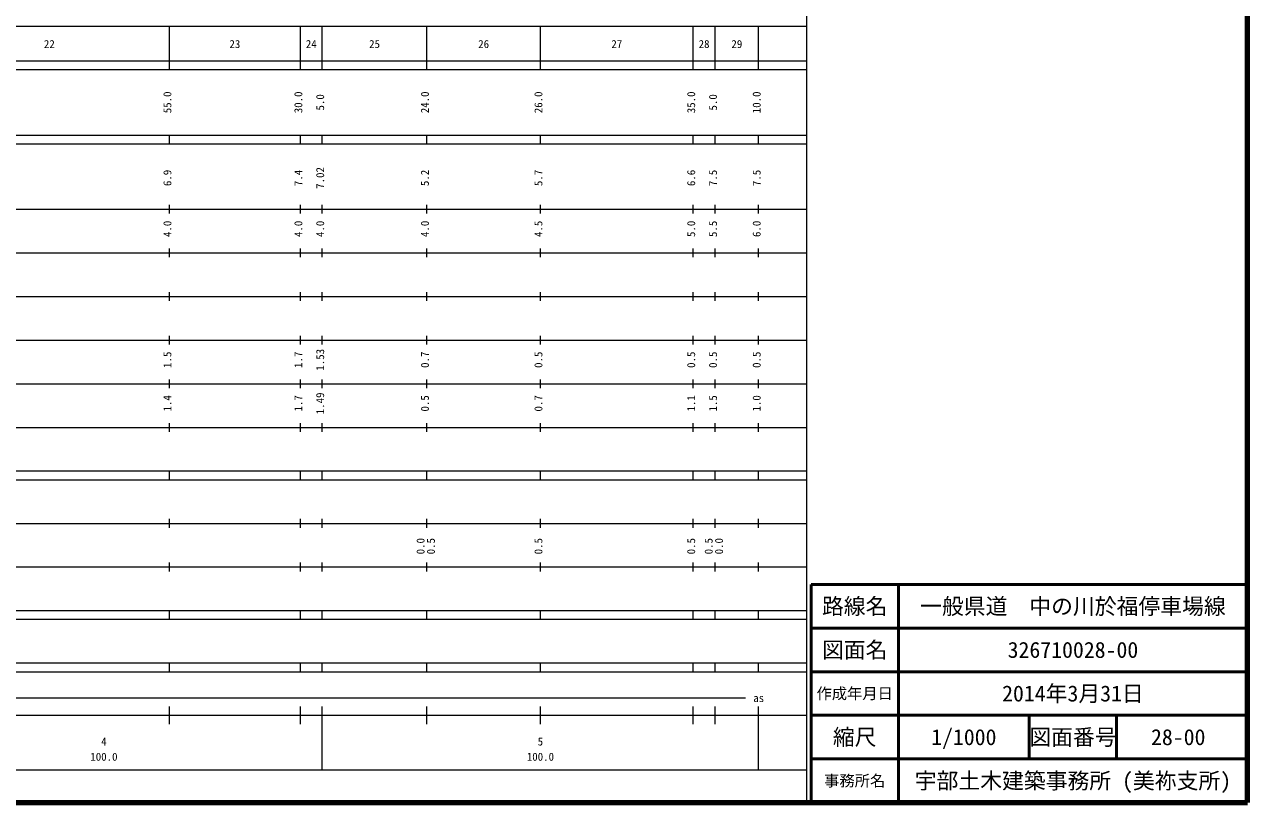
# Model space of a CAD drawing. Units: millimetres on the paper, enlarged 1000 times. Extents: x 40000 to 680000, y 20000 to 380000.
# Drawn here: x 399796 to 680000, y 20000 to 198357 of the extents above; entities that cross this region are included whole.
import ezdxf
from ezdxf.enums import TextEntityAlignment as Align

# ---------------------------------------------------------------- set-up
doc = ezdxf.new("R2010")
doc.units = ezdxf.units.MM
doc.header["$LTSCALE"] = 1000
for name, color, linetype, lineweight in [('M-TTL', 2, 'Continuous', 140), ('M-TTL-BAND', 7, 'Continuous', 13), ('M-TTL-FRAM', 2, 'Continuous', 50), ('M-TTL-LINE', 7, 'Continuous', 50)]:
    doc.layers.add(name, color=color, linetype=linetype, lineweight=lineweight)
doc.layers.add('M-TTL-TXT', color=7, linetype='Continuous')
doc.styles.add('ＭＳ ゴシック', font='')
doc.styles.get('ＭＳ ゴシック').set_extended_font_data('MS Gothic')

msp = doc.modelspace()

# ---------------------------------------------------------------- linework, layer by layer
at = {"layer": 'M-TTL'}
for p, q in [((680000, 20000), (680000, 380000)), ((40000, 20000), (680000, 20000))]:
    msp.add_line(p, q, dxfattribs=at)
at = {"layer": 'M-TTL-BAND'}
for p, q in [((579000, 20000), (579000, 370000)), ((68000, 198000), (579000, 198000)), ((433000, 188000), (433000, 198000)), ((463000, 188000), (463000, 198000)), ((468000, 188000), (468000, 198000)), ((492000, 188000), (492000, 198000)), ((518000, 188000), (518000, 198000)), ((553000, 188000), (553000, 198000)), ((558000, 188000), (558000, 198000)), ((568000, 188000), (568000, 198000)), ((40000, 190000), (579000, 190000)), ((40000, 188000), (579000, 188000)), ((40000, 173000), (579000, 173000)), ((40000, 171000), (579000, 171000)), ((433000, 171000), (433000, 173000)), ((463000, 171000), (463000, 173000)), ((468000, 171000), (468000, 173000)), ((492000, 171000), (492000, 173000)), ((518000, 171000), (518000, 173000)), ((553000, 171000), (553000, 173000)), ((558000, 171000), (558000, 173000)), ((568000, 171000), (568000, 173000)), ((433000, 155000), (433000, 157000)), ((463000, 155000), (463000, 157000)), ((468000, 155000), (468000, 157000)), ((492000, 155000), (492000, 157000)), ((518000, 155000), (518000, 157000)), ((553000, 155000), (553000, 157000)), ((558000, 155000), (558000, 157000)), ((568000, 155000), (568000, 157000)), ((40000, 156000), (579000, 156000)), ((46000, 146000), (579000, 146000)), ((433000, 145000), (433000, 147000)), ((463000, 145000), (463000, 147000)), ((468000, 145000), (468000, 147000)), ((492000, 145000), (492000, 147000)), ((518000, 145000), (518000, 147000)), ((553000, 145000), (553000, 147000)), ((558000, 145000), (558000, 147000)), ((568000, 145000), (568000, 147000)), ((52000, 136000), (579000, 136000)), ((433000, 135000), (433000, 137000)), ((463000, 135000), (463000, 137000)), ((468000, 135000), (468000, 137000)), ((492000, 135000), (492000, 137000)), ((518000, 135000), (518000, 137000)), ((553000, 135000), (553000, 137000)), ((558000, 135000), (558000, 137000)), ((568000, 135000), (568000, 137000)), ((433000, 125000), (433000, 127000)), ((463000, 125000), (463000, 127000)), ((468000, 125000), (468000, 127000)), ((492000, 125000), (492000, 127000)), ((518000, 125000), (518000, 127000)), ((553000, 125000), (553000, 127000)), ((558000, 125000), (558000, 127000)), ((568000, 125000), (568000, 127000)), ((46000, 126000), (579000, 126000)), ((52000, 116000), (579000, 116000)), ((433000, 115000), (433000, 117000)), ((463000, 115000), (463000, 117000)), ((468000, 115000), (468000, 117000)), ((492000, 115000), (492000, 117000)), ((518000, 115000), (518000, 117000)), ((553000, 115000), (553000, 117000)), ((558000, 115000), (558000, 117000)), ((568000, 115000), (568000, 117000)), ((433000, 105000), (433000, 107000)), ((463000, 105000), (463000, 107000)), ((468000, 105000), (468000, 107000)), ((492000, 105000), (492000, 107000)), ((518000, 105000), (518000, 107000)), ((553000, 105000), (553000, 107000)), ((558000, 105000), (558000, 107000)), ((568000, 105000), (568000, 107000)), ((46000, 106000), (579000, 106000)), ((40000, 96000), (579000, 96000)), ((433000, 94000), (433000, 96000)), ((463000, 94000), (463000, 96000)), ((468000, 94000), (468000, 96000)), ((492000, 94000), (492000, 96000)), ((518000, 94000), (518000, 96000)), ((553000, 94000), (553000, 96000)), ((558000, 94000), (558000, 96000)), ((568000, 94000), (568000, 96000)), ((40000, 94000), (579000, 94000)), ((433000, 83000), (433000, 85000)), ((463000, 83000), (463000, 85000)), ((468000, 83000), (468000, 85000)), ((492000, 83000), (492000, 85000)), ((518000, 83000), (518000, 85000)), ((553000, 83000), (553000, 85000)), ((558000, 83000), (558000, 85000)), ((568000, 83000), (568000, 85000)), ((49000, 84000), (579000, 84000)), ((40000, 74000), (579000, 74000)), ((433000, 73000), (433000, 75000)), ((463000, 73000), (463000, 75000)), ((468000, 73000), (468000, 75000)), ((492000, 73000), (492000, 75000)), ((518000, 73000), (518000, 75000)), ((553000, 73000), (553000, 75000)), ((558000, 73000), (558000, 75000)), ((568000, 73000), (568000, 75000)), ((40000, 64000), (579000, 64000)), ((40000, 62000), (579000, 62000)), ((433000, 62000), (433000, 64000)), ((463000, 62000), (463000, 64000)), ((468000, 62000), (468000, 64000)), ((492000, 62000), (492000, 64000)), ((518000, 62000), (518000, 64000)), ((553000, 62000), (553000, 64000)), ((558000, 62000), (558000, 64000)), ((568000, 62000), (568000, 64000)), ((40000, 52000), (579000, 52000)), ((433000, 50000), (433000, 52000)), ((463000, 50000), (463000, 52000)), ((468000, 50000), (468000, 52000)), ((492000, 50000), (492000, 52000)), ((518000, 50000), (518000, 52000)), ((553000, 50000), (553000, 52000)), ((558000, 50000), (558000, 52000)), ((568000, 50000), (568000, 52000)), ((40000, 50000), (579000, 50000)), ((71000, 44000), (565000, 44000)), ((40000, 40000), (579000, 40000)), ((433000, 38000), (433000, 42000)), ((463000, 38000), (463000, 42000)), ((468000, 27500), (468000, 42000)), ((492000, 38000), (492000, 42000)), ((518000, 38000), (518000, 42000)), ((553000, 38000), (553000, 42000)), ((558000, 38000), (558000, 42000)), ((568000, 27500), (568000, 42000)), ((68000, 27500), (579000, 27500))]:
    msp.add_line(p, q, dxfattribs=at)
at = {"layer": 'M-TTL-FRAM'}
for p, q in [((680000, 70000), (580000, 70000)), ((580000, 70000), (580000, 20000))]:
    msp.add_line(p, q, dxfattribs=at)
at = {"layer": 'M-TTL-LINE'}
for p, q in [((600000, 70000), (600000, 20000)), ((680000, 60000), (580000, 60000)), ((680000, 50000), (580000, 50000)), ((680000, 40000), (580000, 40000)), ((630000, 40000), (630000, 30000)), ((650000, 40000), (650000, 30000)), ((680000, 30000), (580000, 30000))]:
    msp.add_line(p, q, dxfattribs=at)

# ---------------------------------------------------------------- texts
at = {"layer": 'M-TTL-BAND', "style": 'ＭＳ ゴシック'}
for s, p in [('22', (405500, 192405)), ('23', (448000, 192405)), ('24', (465500, 192405)), ('25', (480000, 192405)), ('26', (505000, 192405)), ('27', (535500, 192405)), ('28', (555500, 192405)), ('29', (563000, 192405)), ('as', (568000, 42500)), ('4', (418000, 32523)), ('5', (518000, 32523)), ('100.0', (418000, 29033)), ('100.0', (518000, 29033))]:
    msp.add_text(s, height=1833, dxfattribs=at).set_placement(p, align=Align.BOTTOM_CENTER)
for s, p in [('55.0', (434000, 180500)), ('30.0', (464000, 180500)), ('5.0', (469000, 180500)), ('24.0', (493000, 180500)), ('26.0', (519000, 180500)), ('35.0', (554000, 180500)), ('5.0', (559000, 180500)), ('10.0', (569000, 180500)), ('7.02', (469000, 163174)), ('6.9', (434000, 163174)), ('7.4', (464000, 163174)), ('5.2', (493000, 163174)), ('5.7', (519000, 163174)), ('6.6', (554000, 163174)), ('7.5', (559000, 163174)), ('7.5', (569000, 163174)), ('4.0', (434000, 151500)), ('4.0', (464000, 151500)), ('4.0', (469000, 151500)), ('4.0', (493000, 151500)), ('4.5', (519000, 151500)), ('5.0', (554000, 151500)), ('5.5', (559000, 151500)), ('6.0', (569000, 151500)), ('1.53', (469000, 121500)), ('1.5', (434000, 121500)), ('1.7', (464000, 121500)), ('0.7', (493000, 121500)), ('0.5', (519000, 121500)), ('0.5', (554000, 121500)), ('0.5', (559000, 121500)), ('0.5', (569000, 121500)), ('1.4', (434000, 111500)), ('1.7', (464000, 111500)), ('1.49', (469000, 111500)), ('0.5', (493000, 111500)), ('0.7', (519000, 111500)), ('1.1', (554000, 111500)), ('1.5', (559000, 111500)), ('1.0', (569000, 111500)), ('0.0', (492000, 78764)), ('0.5', (494370, 78764)), ('0.5', (519000, 78764)), ('0.5', (554000, 78764)), ('0.5', (558000, 78764)), ('0.0', (560370, 78764))]:
    msp.add_text(s, height=1833, rotation=90, dxfattribs=at).set_placement(p, align=Align.BOTTOM_CENTER)
at = {"layer": 'M-TTL-TXT', "style": 'ＭＳ ゴシック'}
for s, height, p in [('路線名', 3666, (590000, 65000)), ('路線名', 3666, (590000, 65000)), ('一般県道\u3000中の川於福停車場線', 3666, (640000, 65000)), ('図面名', 3666, (590000, 55000)), ('図面名', 3666, (590000, 55000)), ('326710028-00', 3666, (640000, 55000)), ('作成年月日', 2566, (590000, 45000)), ('作成年月日', 2566, (590000, 45000)), ('2014年3月31日', 3666, (640000, 45000)), ('縮尺', 3666, (590000, 35000)), ('縮尺', 3666, (590000, 35000)), ('1/1000', 3666, (615000, 35000)), ('図面番号', 3666, (640000, 35000)), ('図面番号', 3666, (640000, 35000)), ('28-00', 3666, (664125, 35000)), ('事務所名', 2566, (590000, 25000)), ('事務所名', 2566, (590000, 25000)), ('宇部土木建築事務所 (美祢支所)', 3666, (640000, 25000))]:
    msp.add_text(s, height=height, dxfattribs=at).set_placement(p, align=Align.MIDDLE_CENTER)

doc.saveas('drawing.dxf')
